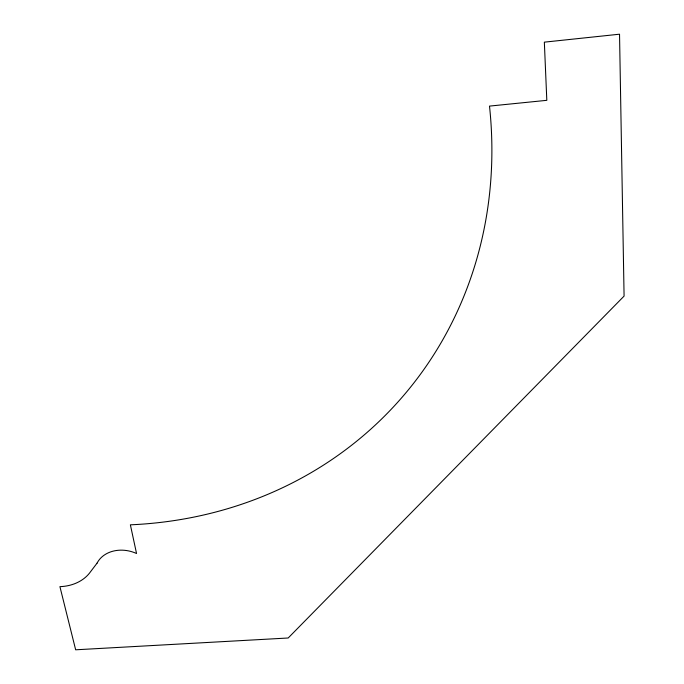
<?xml version="1.0" encoding="UTF-8"?>
<svg xmlns="http://www.w3.org/2000/svg" width="684" height="684" viewBox="0 0 684 684"><rect width="100%" height="100%" fill="white"/><g stroke="black" fill="none" stroke-linecap="round" stroke-linejoin="round"><path stroke-width="1.03" d="M97.102 563.094L90.579 571.687A44.537 35.825 19.3 0 1 59.918 586.65L75.659 649.8L288.195 637.992L624.082 296.104L619.533 34.2L544.344 42.151L546.815 100.326L489.496 106.097A443.292 398.652 41.3 0 1 130.379 524.825L136.543 553.51A30.079 24.299 15.9 0 0 97.102 563.094"/></g></svg>
